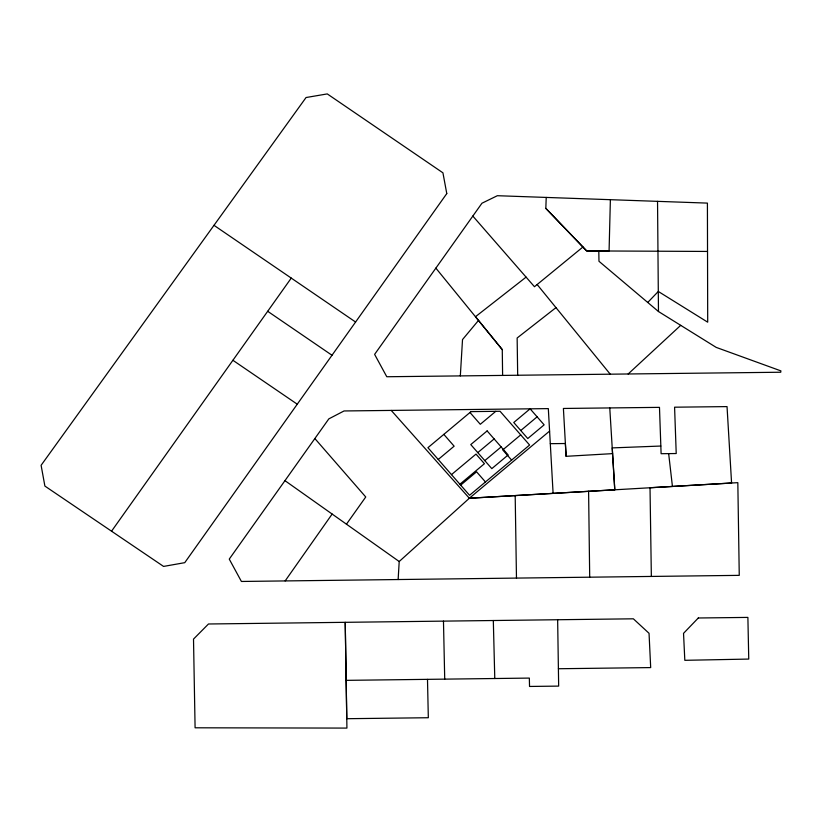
<?xml version="1.0" encoding="UTF-8"?>
<svg xmlns="http://www.w3.org/2000/svg" width="822" height="822" viewBox="0 0 822 822"><rect width="100%" height="100%" fill="white"/><g stroke="black" fill="none" stroke-linecap="round" stroke-linejoin="round"><path stroke-width="1.23" d="M610.386 199.695L609.071 251.008L586.703 250.926L545.829 208.377L546.219 197.424M398.136 579.541L399.204 561.518L469.341 498.235L549.589 431.088L548.325 408.616L344.048 410.959L328.831 418.871L229.256 559.104L241.411 581.462L739.255 575.359L737.827 482.658L650.017 487.744L651.353 576.428M460.33 375.901L462.519 339.568L478.496 320.426L475.465 316.727L526.09 277.127M285.142 580.928L332.139 514.058M111.545 531.197L291.255 278.093M657.538 201.349L658.299 291.461L707.701 322.183L707.413 203.106L497.351 195.708L481.949 203.229L374.616 354.374L386.782 376.743L780.746 372.232L780.9 370.886L716.209 347.398L658.473 311.528L598.971 261.273L598.796 250.957L586.703 250.926L545.829 208.377M346.452 524.189L365.749 496.981L314.857 438.547M647.736 302.465L658.299 291.461L658.473 311.528M628.152 373.989L680.708 325.348M438.239 459.477L454.134 446.182L443.829 434.386M495.779 411.329L480.295 424.286L469.989 412.5M451.483 474.613L476.01 454.093L484.425 463.711L459.899 484.23M477.788 452.603L494.135 438.927M484.795 460.618L501.143 446.942M520.768 430.523L537.115 416.836M460.68 485.124L476.575 471.818L485.463 481.969M520.716 434.889L502.735 449.932L511.623 460.084M582.921 247.011L534.464 286.724L472.825 216.073M555.98 307.623L517.141 337.996L517.685 375.243M391.241 410.425L469.341 498.235L731.58 483.028L727.038 406.602L674.585 407.198L676.218 453.538L661.104 453.703L659.48 407.363L563.399 408.462L566.111 456.313L612.565 453.631M469.341 498.235L614.784 489.809L612.226 447.898L660.837 446.038M557.645 619.726L558.395 668.738L650.685 667.587L649.041 633.3L633.361 618.812L208.48 623.99L193.509 639.105L195.091 727.799L346.925 728.087L345.23 622.305L346.771 718.705L428.324 717.729L427.491 679.373M346.144 680.359L529.337 678.088L529.532 686.452L558.662 686.103L558.395 668.738M550.298 443.675L565.372 443.52L566.111 456.313M707.495 251.44L598.796 250.957M232.914 360.293L297.256 404.198M213.987 225.32L355.587 322.029M267.695 311.302L331.996 355.258M284.957 480.654L399.204 561.518M537.146 284.525L610.243 374.195M435.865 268.126L502.273 349.617L502.612 375.418M478.496 320.426L502.273 349.617M668.656 453.621L672.437 486.429M609.77 407.928L614.784 489.809M549.589 431.088L553.103 493.385M493.313 620.507L494.782 678.53M443.469 621.124L444.723 679.136M515.188 495.553L516.473 578.092M588.593 491.289L589.703 577.188M446.778 193.581L184.755 562.669L163.568 566.42L44.891 486.069L41.1 465.303L306.051 97.53L327.279 93.914L442.935 172.826L446.778 193.581M698.299 617.99L683.534 633.341L684.818 660.313L748.75 659.069L747.886 617.404L698.299 617.99M471.037 411.617L427.923 447.692L469.557 495.276L529.604 445.031L500.064 411.277L471.037 411.617M487.127 430.913L470.77 444.589L491.813 468.632L508.16 454.956L487.127 430.913M530.108 408.822L513.76 422.508L527.775 438.537L544.133 424.851L530.108 408.822"/></g></svg>
